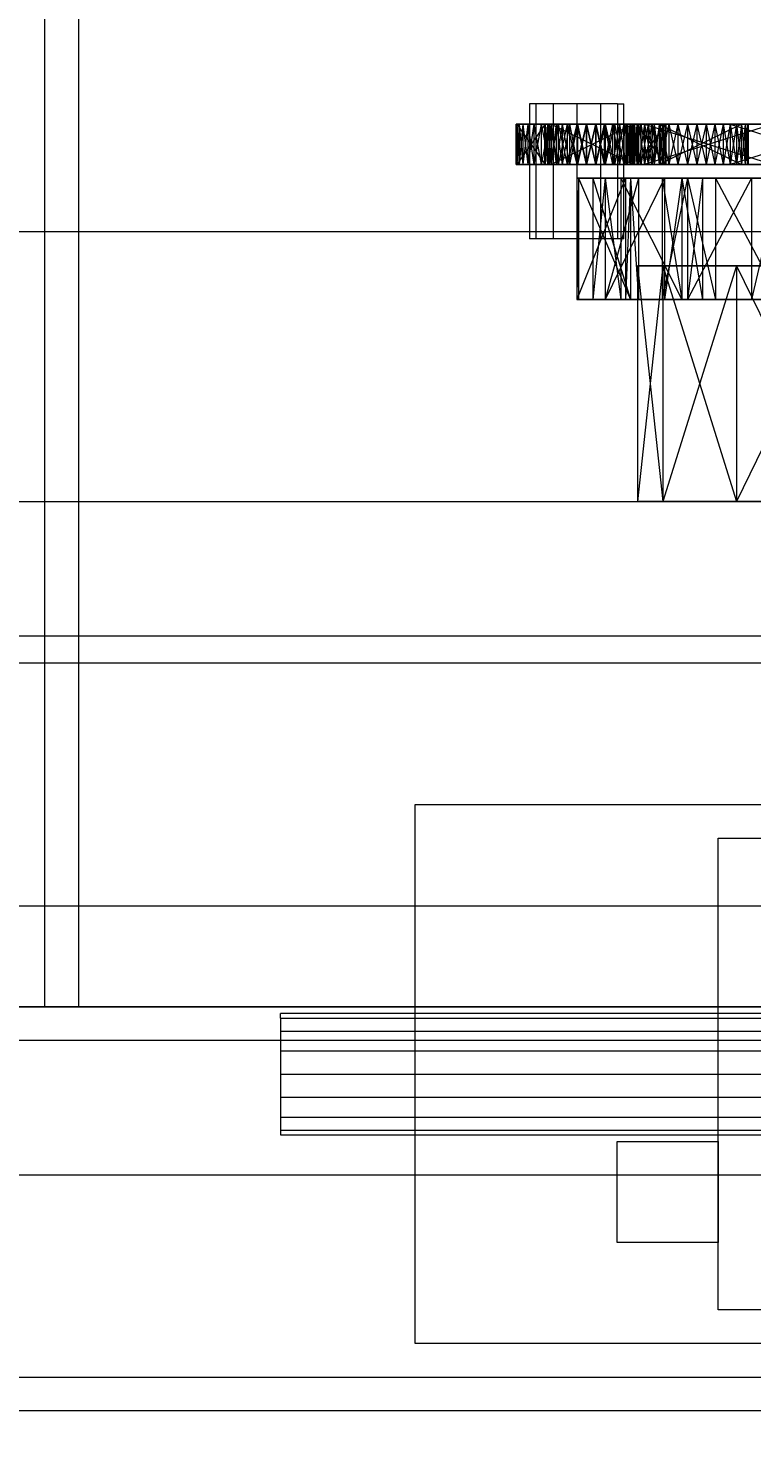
# Model space of a CAD drawing. Header units: millimetres. Extents: x -1970 to 59977, y -50268 to 6837.
# Drawn here: x 58221.8 to 58329.2, y -16740 to -16529.8 of the extents above; entities that cross this region are included whole.
import ezdxf

# ---------------------------------------------------------------- set-up
doc = ezdxf.new("R2010")
doc.units = ezdxf.units.MM
doc.layers.add('COTAS_P', color=1, linetype='Continuous', lineweight=0)
doc.layers.add('superior_secador', color=7, linetype='Continuous', lineweight=0)
doc.dimstyles.new('R19_100', dxfattribs={"dimtxt": 250, "dimasz": 150, "dimexe": 150, "dimexo": 80, "dimgap": 100, "dimtad": 1, "dimtih": 1, "dimtoh": 1, "dimdsep": 46, "dimcen": 0.09, "dimadec": 0, "dimazin": 0, "dimtfac": 1, "dimtdec": 4, "dimtofl": 0, "dimtmove": 0, "dimatfit": 3, "dimfxl": 1, "dimtolj": 1, "dimtzin": 0, "dimarcsym": 0})

# ---------------------------------------------------------------- blocks, each defined once
blk = doc.blocks.new('*D26')
at = {"layer": 'COTAS_P', "color": 0, "lineweight": -2, "transparency": 16777216}
for p, q in [((59159.25, -15400), (58189.25, -15400)), ((58339.25, -19600), (58339.25, -15550)), ((59159.25, -19750), (58189.25, -19750))]:
    blk.add_line(p, q, dxfattribs=at)
at = {"layer": 'COTAS_P', "color": 0, "transparency": 16777216}
for points in [[(58314.25, -15550), (58364.25, -15550), (58339.25, -15400)], [(58314.25, -19600), (58364.25, -19600), (58339.25, -19750)]]:
    blk.add_solid(points, dxfattribs=at)
at = {"layer": 'Defpoints', "color": 0, "transparency": 16777216}
for p in [(58339.25, -15400), (59239.25, -15400), (59239.25, -19750)]:
    blk.add_point(p, dxfattribs=at)

msp = doc.modelspace()

# ---------------------------------------------------------------- linework, layer by layer
at = {"layer": 'superior_secador'}
for p, q in [((58224.253, -16675), (58224.253, -15875)), ((58229.253, -15875), (58229.253, -16675)), ((58297.191, -16541), (58296.253, -16541)), ((58296.253, -16541), (58296.253, -16561)), ((58299.753, -16541), (58297.191, -16541)), ((58297.191, -16541), (58297.191, -16561)), ((58303.253, -16541), (58299.753, -16541)), ((58299.753, -16541), (58299.753, -16561)), ((58306.753, -16541), (58303.253, -16541)), ((58303.253, -16541), (58303.253, -16561)), ((58309.315, -16541), (58306.753, -16541)), ((58306.753, -16541), (58306.753, -16561)), ((58309.315, -16541), (58310.253, -16541)), ((58309.315, -16541), (58309.315, -16561)), ((58310.253, -16561), (58310.253, -16541)), ((58294.364, -16544), (58294.253, -16544)), ((58294.253, -16544), (58294.694, -16544)), ((58294.253, -16550), (58294.253, -16544)), ((58294.253, -16544), (58294.364, -16550)), ((58294.364, -16544), (58294.253, -16550)), ((58298.573, -16544), (58294.253, -16544)), ((58299.442, -16544), (58294.253, -16544)), ((58294.253, -16544), (58295.972, -16544)), ((58294.694, -16544), (58294.364, -16544)), ((58295.233, -16544), (58294.364, -16544)), ((58294.364, -16544), (58294.364, -16550)), ((58294.364, -16544), (58294.694, -16550)), ((58294.694, -16544), (58294.364, -16550)), ((58294.364, -16544), (58298.573, -16544)), ((58298.573, -16544), (58294.364, -16550)), ((58294.364, -16544), (58298.573, -16550)), ((58294.694, -16544), (58295.972, -16544)), ((58295.233, -16544), (58294.694, -16544)), ((58294.694, -16544), (58297.962, -16544)), ((58294.694, -16544), (58303.253, -16544)), ((58299.167, -16544), (58294.694, -16544)), ((58294.694, -16544), (58311.812, -16544)), ((58294.694, -16544), (58294.694, -16550)), ((58294.694, -16544), (58295.233, -16550)), ((58295.233, -16544), (58294.694, -16550)), ((58294.694, -16544), (58299.442, -16544)), ((58295.972, -16544), (58295.233, -16544)), ((58296.89, -16544), (58295.233, -16544)), ((58299.167, -16544), (58295.233, -16544)), ((58295.233, -16544), (58295.233, -16550)), ((58295.233, -16544), (58295.972, -16550)), ((58295.972, -16544), (58295.233, -16550)), ((58295.972, -16544), (58297.962, -16544)), ((58296.89, -16544), (58295.972, -16544)), ((58295.972, -16544), (58295.972, -16550)), ((58295.972, -16544), (58296.89, -16550)), ((58296.89, -16544), (58295.972, -16550)), ((58295.972, -16544), (58300.472, -16544)), ((58299.442, -16544), (58295.972, -16544)), ((58295.972, -16544), (58306.034, -16544)), ((58297.962, -16544), (58296.89, -16544)), ((58299.167, -16544), (58296.89, -16544)), ((58296.89, -16544), (58296.89, -16550)), ((58296.89, -16544), (58297.962, -16550)), ((58297.962, -16544), (58296.89, -16550)), ((58297.962, -16544), (58300.472, -16544)), ((58299.167, -16544), (58297.962, -16544)), ((58297.962, -16544), (58303.253, -16544)), ((58297.962, -16544), (58297.962, -16550)), ((58297.962, -16544), (58299.167, -16550)), ((58299.167, -16544), (58297.962, -16550)), ((58308.544, -16544), (58297.962, -16544)), ((58297.962, -16544), (58299.442, -16544)), ((58316.351, -16544), (58297.962, -16544)), ((58298.903, -16544), (58298.462, -16544)), ((58298.462, -16544), (58298.573, -16544)), ((58298.573, -16544), (58298.462, -16550)), ((58298.462, -16544), (58298.462, -16550)), ((58298.462, -16544), (58298.573, -16550)), ((58300.181, -16544), (58298.462, -16544)), ((58298.462, -16544), (58313.314, -16544)), ((58298.573, -16544), (58298.903, -16544)), ((58298.903, -16544), (58298.573, -16550)), ((58298.573, -16544), (58298.573, -16550)), ((58298.573, -16544), (58298.903, -16550)), ((58299.442, -16544), (58298.573, -16544)), ((58311.659, -16544), (58298.903, -16544)), ((58298.903, -16544), (58299.442, -16544)), ((58298.903, -16544), (58300.181, -16544)), ((58313.314, -16544), (58298.903, -16544)), ((58298.903, -16544), (58302.173, -16544)), ((58298.903, -16544), (58307.462, -16544)), ((58299.442, -16544), (58298.903, -16550)), ((58298.903, -16544), (58298.903, -16550)), ((58298.903, -16544), (58299.442, -16550)), ((58300.472, -16544), (58299.167, -16544)), ((58301.845, -16544), (58299.167, -16544)), ((58304.661, -16544), (58299.167, -16544)), ((58309.616, -16544), (58299.167, -16544)), ((58311.812, -16544), (58299.167, -16544)), ((58299.167, -16544), (58299.167, -16550)), ((58299.167, -16544), (58300.472, -16550)), ((58300.472, -16544), (58299.167, -16550)), ((58299.442, -16544), (58311.659, -16544)), ((58300.181, -16544), (58299.442, -16544)), ((58311.659, -16544), (58299.442, -16550)), ((58299.442, -16544), (58299.442, -16550)), ((58299.442, -16544), (58300.181, -16550)), ((58301.099, -16544), (58299.442, -16544)), ((58303.376, -16544), (58299.442, -16544)), ((58308.87, -16544), (58299.442, -16544)), ((58316.351, -16544), (58299.442, -16544)), ((58299.442, -16544), (58306.034, -16544)), ((58300.181, -16544), (58299.442, -16550)), ((58299.442, -16544), (58311.659, -16550)), ((58300.181, -16544), (58302.173, -16544)), ((58301.099, -16544), (58300.181, -16544)), ((58300.181, -16544), (58300.181, -16550)), ((58300.181, -16544), (58301.099, -16550)), ((58301.099, -16544), (58300.181, -16550)), ((58304.681, -16544), (58300.181, -16544)), ((58310.243, -16544), (58300.181, -16544)), ((58300.181, -16544), (58313.314, -16544)), ((58328.567, -16544), (58300.181, -16544)), ((58300.472, -16544), (58303.253, -16544)), ((58301.845, -16544), (58300.472, -16544)), ((58300.472, -16544), (58300.472, -16550)), ((58300.472, -16544), (58301.845, -16550)), ((58301.845, -16544), (58300.472, -16550)), ((58300.472, -16544), (58306.034, -16544)), ((58302.173, -16544), (58301.099, -16544)), ((58301.099, -16544), (58301.099, -16550)), ((58301.099, -16544), (58302.173, -16550)), ((58303.376, -16544), (58301.099, -16544)), ((58302.173, -16544), (58301.099, -16550)), ((58303.253, -16544), (58301.845, -16544)), ((58304.661, -16544), (58301.845, -16544)), ((58301.845, -16544), (58301.845, -16550)), ((58301.845, -16544), (58303.253, -16550)), ((58303.253, -16544), (58301.845, -16550)), ((58302.173, -16544), (58304.681, -16544)), ((58303.376, -16544), (58302.173, -16544)), ((58302.173, -16544), (58307.462, -16544)), ((58302.173, -16544), (58302.173, -16550)), ((58302.173, -16544), (58303.376, -16550)), ((58303.376, -16544), (58302.173, -16550)), ((58303.253, -16544), (58306.034, -16544)), ((58304.661, -16544), (58303.253, -16544)), ((58303.253, -16544), (58308.544, -16544)), ((58303.253, -16544), (58311.812, -16544)), ((58303.253, -16544), (58303.253, -16550)), ((58303.253, -16544), (58304.661, -16550)), ((58304.661, -16544), (58303.253, -16550)), ((58304.681, -16544), (58303.376, -16544)), ((58303.376, -16544), (58303.376, -16550)), ((58303.376, -16544), (58304.681, -16550)), ((58306.054, -16544), (58303.376, -16544)), ((58308.87, -16544), (58303.376, -16544)), ((58304.681, -16544), (58303.376, -16550)), ((58306.034, -16544), (58304.661, -16544)), ((58307.339, -16544), (58304.661, -16544)), ((58309.616, -16544), (58304.661, -16544)), ((58304.661, -16544), (58304.661, -16550)), ((58304.661, -16544), (58306.034, -16550)), ((58306.034, -16544), (58304.661, -16550)), ((58304.681, -16544), (58307.462, -16544)), ((58306.054, -16544), (58304.681, -16544)), ((58304.681, -16544), (58304.681, -16550)), ((58304.681, -16544), (58306.054, -16550)), ((58306.054, -16544), (58304.681, -16550)), ((58310.243, -16544), (58304.681, -16544)), ((58306.034, -16544), (58308.544, -16544)), ((58307.339, -16544), (58306.034, -16544)), ((58306.034, -16544), (58306.034, -16550)), ((58306.034, -16544), (58307.339, -16550)), ((58307.339, -16544), (58306.034, -16550)), ((58306.034, -16544), (58310.534, -16544)), ((58306.034, -16544), (58316.351, -16544)), ((58307.462, -16544), (58306.054, -16544)), ((58306.054, -16544), (58306.054, -16550)), ((58306.054, -16544), (58307.462, -16550)), ((58308.87, -16544), (58306.054, -16544)), ((58307.462, -16544), (58306.054, -16550)), ((58308.544, -16544), (58307.339, -16544)), ((58309.616, -16544), (58307.339, -16544)), ((58307.339, -16544), (58307.339, -16550)), ((58307.339, -16544), (58308.544, -16550)), ((58308.544, -16544), (58307.339, -16550)), ((58307.462, -16544), (58310.243, -16544)), ((58308.87, -16544), (58307.462, -16544)), ((58307.462, -16544), (58312.753, -16544)), ((58307.462, -16544), (58328.567, -16544)), ((58313.314, -16544), (58307.462, -16544)), ((58307.462, -16544), (58307.462, -16550)), ((58307.462, -16544), (58308.87, -16550)), ((58308.87, -16544), (58307.462, -16550)), ((58308.544, -16544), (58310.534, -16544)), ((58309.616, -16544), (58308.544, -16544)), ((58308.544, -16544), (58311.812, -16544)), ((58308.544, -16544), (58308.544, -16550)), ((58308.544, -16544), (58309.616, -16550)), ((58309.616, -16544), (58308.544, -16550)), ((58316.351, -16544), (58308.544, -16544)), ((58310.243, -16544), (58308.87, -16544)), ((58308.87, -16544), (58308.87, -16550)), ((58308.87, -16544), (58310.243, -16550)), ((58311.548, -16544), (58308.87, -16544)), ((58313.825, -16544), (58308.87, -16544)), ((58316.351, -16544), (58308.87, -16544)), ((58310.243, -16544), (58308.87, -16550)), ((58310.534, -16544), (58309.616, -16544)), ((58311.272, -16544), (58309.616, -16544)), ((58312.142, -16544), (58309.616, -16544)), ((58311.812, -16544), (58309.616, -16544)), ((58309.616, -16544), (58309.616, -16550)), ((58309.616, -16544), (58310.534, -16550)), ((58310.534, -16544), (58309.616, -16550)), ((58310.243, -16544), (58312.753, -16544)), ((58311.548, -16544), (58310.243, -16544)), ((58310.243, -16544), (58310.243, -16550)), ((58310.243, -16544), (58311.548, -16550)), ((58311.548, -16544), (58310.243, -16550)), ((58314.743, -16544), (58310.243, -16544)), ((58328.567, -16544), (58310.243, -16544)), ((58310.534, -16544), (58311.812, -16544)), ((58311.272, -16544), (58310.534, -16544)), ((58310.534, -16544), (58310.534, -16550)), ((58310.534, -16544), (58311.272, -16550)), ((58311.272, -16544), (58310.534, -16550)), ((58310.534, -16544), (58316.351, -16544)), ((58311.118, -16544), (58310.677, -16544)), ((58310.677, -16544), (58310.788, -16544)), ((58312.396, -16544), (58310.677, -16544)), ((58334.618, -16544), (58310.677, -16544)), ((58310.677, -16544), (58316.896, -16544)), ((58310.788, -16544), (58310.677, -16550)), ((58310.677, -16544), (58310.677, -16550)), ((58310.677, -16544), (58310.788, -16550)), ((58310.788, -16544), (58311.118, -16544)), ((58311.118, -16544), (58310.788, -16550)), ((58310.788, -16544), (58310.788, -16550)), ((58310.788, -16544), (58311.118, -16550)), ((58312.396, -16544), (58311.118, -16544)), ((58311.118, -16544), (58311.659, -16544)), ((58311.659, -16544), (58311.118, -16550)), ((58311.118, -16544), (58311.118, -16550)), ((58311.118, -16544), (58311.659, -16550)), ((58314.388, -16544), (58311.118, -16544)), ((58311.118, -16544), (58334.618, -16544)), ((58319.677, -16544), (58311.118, -16544)), ((58346.722, -16544), (58311.118, -16544)), ((58311.812, -16544), (58311.272, -16544)), ((58312.142, -16544), (58311.272, -16544)), ((58311.272, -16544), (58311.272, -16550)), ((58311.272, -16544), (58311.812, -16550)), ((58311.812, -16544), (58311.272, -16550)), ((58312.753, -16544), (58311.548, -16544)), ((58311.548, -16544), (58311.548, -16550)), ((58311.548, -16544), (58312.753, -16550)), ((58313.825, -16544), (58311.548, -16544)), ((58312.753, -16544), (58311.548, -16550)), ((58311.659, -16544), (58312.396, -16544)), ((58312.396, -16544), (58311.659, -16550)), ((58311.659, -16544), (58311.659, -16550)), ((58311.659, -16544), (58312.396, -16550)), ((58313.314, -16544), (58311.659, -16544)), ((58311.812, -16544), (58312.253, -16544)), ((58312.142, -16544), (58311.812, -16544)), ((58311.812, -16544), (58311.812, -16550)), ((58311.812, -16544), (58312.142, -16550)), ((58312.142, -16544), (58311.812, -16550)), ((58311.812, -16544), (58316.351, -16544)), ((58312.253, -16544), (58312.142, -16544)), ((58312.142, -16544), (58312.142, -16550)), ((58312.142, -16544), (58312.253, -16550)), ((58312.253, -16544), (58312.142, -16550)), ((58316.351, -16544), (58312.142, -16544)), ((58312.142, -16544), (58316.351, -16550)), ((58316.351, -16544), (58312.142, -16550)), ((58312.253, -16544), (58312.253, -16550)), ((58332.339, -16544), (58312.396, -16544)), ((58312.396, -16544), (58313.314, -16544)), ((58312.396, -16544), (58314.388, -16544)), ((58334.618, -16544), (58312.396, -16544)), ((58312.396, -16544), (58316.896, -16544)), ((58313.314, -16544), (58312.396, -16550)), ((58312.396, -16544), (58312.396, -16550)), ((58312.396, -16544), (58313.314, -16550)), ((58312.753, -16544), (58314.743, -16544)), ((58313.825, -16544), (58312.753, -16544)), ((58312.753, -16544), (58328.567, -16544)), ((58312.753, -16544), (58312.753, -16550)), ((58312.753, -16544), (58313.825, -16550)), ((58313.825, -16544), (58312.753, -16550)), ((58313.314, -16544), (58332.339, -16544)), ((58314.388, -16544), (58313.314, -16544)), ((58332.339, -16544), (58313.314, -16550)), ((58313.314, -16544), (58313.314, -16550)), ((58313.314, -16544), (58314.388, -16550)), ((58315.591, -16544), (58313.314, -16544)), ((58318.271, -16544), (58313.314, -16544)), ((58323.763, -16544), (58313.314, -16544)), ((58328.567, -16544), (58313.314, -16544)), ((58314.388, -16544), (58313.314, -16550)), ((58313.314, -16544), (58332.339, -16550)), ((58314.743, -16544), (58313.825, -16544)), ((58313.825, -16544), (58313.825, -16550)), ((58313.825, -16544), (58314.743, -16550)), ((58315.481, -16544), (58313.825, -16544)), ((58316.351, -16544), (58313.825, -16544)), ((58314.743, -16544), (58313.825, -16550)), ((58314.388, -16544), (58316.896, -16544)), ((58315.591, -16544), (58314.388, -16544)), ((58314.388, -16544), (58314.388, -16550)), ((58314.388, -16544), (58315.591, -16550)), ((58315.591, -16544), (58314.388, -16550)), ((58319.677, -16544), (58314.388, -16544)), ((58314.743, -16544), (58327.696, -16544)), ((58315.481, -16544), (58314.743, -16544)), ((58314.743, -16544), (58328.567, -16544)), ((58314.743, -16544), (58314.743, -16550)), ((58314.743, -16544), (58315.481, -16550)), ((58315.481, -16544), (58314.743, -16550)), ((58327.696, -16544), (58315.481, -16544)), ((58315.481, -16544), (58315.481, -16550)), ((58315.481, -16544), (58327.696, -16550)), ((58316.351, -16544), (58315.481, -16544)), ((58315.481, -16544), (58316.022, -16544)), ((58316.022, -16544), (58315.481, -16550)), ((58327.696, -16544), (58315.481, -16550)), ((58315.481, -16544), (58316.022, -16550)), ((58316.896, -16544), (58315.591, -16544)), ((58315.591, -16544), (58315.591, -16550)), ((58315.591, -16544), (58316.896, -16550)), ((58318.271, -16544), (58315.591, -16544)), ((58316.896, -16544), (58315.591, -16550)), ((58316.022, -16544), (58316.351, -16544)), ((58316.351, -16544), (58316.022, -16550)), ((58316.022, -16544), (58316.022, -16550)), ((58316.022, -16544), (58316.351, -16550)), ((58316.351, -16544), (58316.462, -16544)), ((58316.351, -16550), (58316.351, -16544)), ((58316.351, -16544), (58316.462, -16550)), ((58316.462, -16544), (58316.351, -16550)), ((58316.462, -16544), (58316.462, -16550)), ((58316.896, -16544), (58319.677, -16544)), ((58318.271, -16544), (58316.896, -16544)), ((58316.896, -16544), (58322.458, -16544)), ((58316.896, -16544), (58346.722, -16544)), ((58334.618, -16544), (58316.896, -16544)), ((58316.896, -16544), (58316.896, -16550)), ((58316.896, -16544), (58318.271, -16550)), ((58318.271, -16544), (58316.896, -16550)), ((58319.677, -16544), (58318.271, -16544)), ((58318.271, -16544), (58318.271, -16550)), ((58318.271, -16544), (58319.677, -16550)), ((58321.085, -16544), (58318.271, -16544)), ((58323.763, -16544), (58318.271, -16544)), ((58319.677, -16544), (58318.271, -16550)), ((58319.677, -16544), (58322.458, -16544)), ((58321.085, -16544), (58319.677, -16544)), ((58319.677, -16544), (58319.677, -16550)), ((58319.677, -16544), (58321.085, -16550)), ((58321.085, -16544), (58319.677, -16550)), ((58324.968, -16544), (58319.677, -16544)), ((58346.722, -16544), (58319.677, -16544)), ((58322.458, -16544), (58321.085, -16544)), ((58321.085, -16544), (58321.085, -16550)), ((58321.085, -16544), (58322.458, -16550)), ((58323.763, -16544), (58321.085, -16544)), ((58322.458, -16544), (58321.085, -16550)), ((58322.458, -16544), (58324.968, -16544)), ((58323.763, -16544), (58322.458, -16544)), ((58322.458, -16544), (58346.722, -16544)), ((58322.458, -16544), (58322.458, -16550)), ((58322.458, -16544), (58323.763, -16550)), ((58323.763, -16544), (58322.458, -16550)), ((58324.968, -16544), (58323.763, -16544)), ((58323.763, -16544), (58323.763, -16550)), ((58323.763, -16544), (58324.968, -16550)), ((58326.042, -16544), (58323.763, -16544)), ((58327.696, -16544), (58323.763, -16544)), ((58328.567, -16544), (58323.763, -16544)), ((58324.968, -16544), (58323.763, -16550)), ((58324.968, -16544), (58345.067, -16544)), ((58326.042, -16544), (58324.968, -16544)), ((58324.968, -16544), (58346.722, -16544)), ((58324.968, -16544), (58324.968, -16550)), ((58324.968, -16544), (58326.042, -16550)), ((58326.042, -16544), (58324.968, -16550)), ((58345.067, -16544), (58326.042, -16544)), ((58326.042, -16544), (58326.042, -16550)), ((58326.042, -16544), (58345.067, -16550)), ((58327.696, -16544), (58326.042, -16544)), ((58326.042, -16544), (58326.958, -16544)), ((58326.958, -16544), (58326.042, -16550)), ((58345.067, -16544), (58326.042, -16550)), ((58326.042, -16544), (58326.958, -16550)), ((58326.958, -16544), (58327.696, -16544)), ((58327.696, -16544), (58326.958, -16550)), ((58326.958, -16544), (58326.958, -16550)), ((58326.958, -16544), (58327.696, -16550)), ((58327.696, -16544), (58328.567, -16544)), ((58328.237, -16544), (58327.696, -16544)), ((58327.696, -16550), (58327.696, -16544)), ((58327.696, -16544), (58328.237, -16550)), ((58328.237, -16544), (58327.696, -16550)), ((58328.567, -16544), (58328.237, -16544)), ((58328.237, -16544), (58328.237, -16550)), ((58328.237, -16544), (58328.567, -16550)), ((58328.567, -16544), (58328.237, -16550)), ((58328.567, -16544), (58328.677, -16544)), ((58328.567, -16544), (58328.567, -16550)), ((58328.567, -16544), (58328.677, -16550)), ((58328.677, -16544), (58328.567, -16550)), ((58328.677, -16544), (58328.677, -16550)), ((58294.253, -16550), (58294.364, -16550)), ((58294.694, -16550), (58294.253, -16550)), ((58294.253, -16550), (58298.573, -16550)), ((58294.253, -16550), (58299.442, -16550)), ((58295.972, -16550), (58294.253, -16550)), ((58294.364, -16550), (58294.694, -16550)), ((58294.364, -16550), (58295.233, -16550)), ((58298.573, -16550), (58294.364, -16550)), ((58295.972, -16550), (58294.694, -16550)), ((58294.694, -16550), (58295.233, -16550)), ((58297.962, -16550), (58294.694, -16550)), ((58303.253, -16550), (58294.694, -16550)), ((58294.694, -16550), (58299.167, -16550)), ((58311.812, -16550), (58294.694, -16550)), ((58299.442, -16550), (58294.694, -16550)), ((58295.233, -16550), (58295.972, -16550)), ((58295.233, -16550), (58296.89, -16550)), ((58295.233, -16550), (58299.167, -16550)), ((58297.962, -16550), (58295.972, -16550)), ((58295.972, -16550), (58296.89, -16550)), ((58300.472, -16550), (58295.972, -16550)), ((58295.972, -16550), (58299.442, -16550)), ((58306.034, -16550), (58295.972, -16550)), ((58296.89, -16550), (58297.962, -16550)), ((58296.89, -16550), (58299.167, -16550)), ((58300.472, -16550), (58297.962, -16550)), ((58297.962, -16550), (58299.167, -16550)), ((58303.253, -16550), (58297.962, -16550)), ((58297.962, -16550), (58308.544, -16550)), ((58299.442, -16550), (58297.962, -16550)), ((58297.962, -16550), (58316.351, -16550)), ((58298.462, -16550), (58298.903, -16550)), ((58298.573, -16550), (58298.462, -16550)), ((58298.462, -16550), (58300.181, -16550)), ((58313.314, -16550), (58298.462, -16550)), ((58298.903, -16550), (58298.573, -16550)), ((58298.573, -16550), (58299.442, -16550)), ((58298.903, -16550), (58311.659, -16550)), ((58299.442, -16550), (58298.903, -16550)), ((58300.181, -16550), (58298.903, -16550)), ((58298.903, -16550), (58313.314, -16550)), ((58302.173, -16550), (58298.903, -16550)), ((58307.462, -16550), (58298.903, -16550)), ((58299.167, -16550), (58300.472, -16550)), ((58299.167, -16550), (58301.845, -16550)), ((58299.167, -16550), (58304.661, -16550)), ((58299.167, -16550), (58309.616, -16550)), ((58299.167, -16550), (58311.812, -16550)), ((58311.659, -16550), (58299.442, -16550)), ((58299.442, -16550), (58300.181, -16550)), ((58299.442, -16550), (58301.099, -16550)), ((58299.442, -16550), (58303.376, -16550)), ((58299.442, -16550), (58308.87, -16550)), ((58299.442, -16550), (58316.351, -16550)), ((58306.034, -16550), (58299.442, -16550)), ((58302.173, -16550), (58300.181, -16550)), ((58300.181, -16550), (58301.099, -16550)), ((58300.181, -16550), (58304.681, -16550)), ((58300.181, -16550), (58310.243, -16550)), ((58313.314, -16550), (58300.181, -16550)), ((58300.181, -16550), (58328.567, -16550)), ((58303.253, -16550), (58300.472, -16550)), ((58300.472, -16550), (58301.845, -16550)), ((58306.034, -16550), (58300.472, -16550)), ((58301.099, -16550), (58302.173, -16550)), ((58301.099, -16550), (58303.376, -16550)), ((58301.845, -16550), (58303.253, -16550)), ((58301.845, -16550), (58304.661, -16550)), ((58304.681, -16550), (58302.173, -16550)), ((58302.173, -16550), (58303.376, -16550)), ((58307.462, -16550), (58302.173, -16550)), ((58306.034, -16550), (58303.253, -16550)), ((58303.253, -16550), (58304.661, -16550)), ((58308.544, -16550), (58303.253, -16550)), ((58311.812, -16550), (58303.253, -16550)), ((58303.376, -16550), (58304.681, -16550)), ((58303.376, -16550), (58306.054, -16550)), ((58303.376, -16550), (58308.87, -16550)), ((58304.661, -16550), (58306.034, -16550)), ((58304.661, -16550), (58307.339, -16550)), ((58304.661, -16550), (58309.616, -16550)), ((58307.462, -16550), (58304.681, -16550)), ((58304.681, -16550), (58306.054, -16550)), ((58304.681, -16550), (58310.243, -16550)), ((58308.544, -16550), (58306.034, -16550)), ((58306.034, -16550), (58307.339, -16550)), ((58310.534, -16550), (58306.034, -16550)), ((58316.351, -16550), (58306.034, -16550)), ((58306.054, -16550), (58307.462, -16550)), ((58306.054, -16550), (58308.87, -16550)), ((58307.339, -16550), (58308.544, -16550)), ((58307.339, -16550), (58309.616, -16550)), ((58310.243, -16550), (58307.462, -16550)), ((58307.462, -16550), (58308.87, -16550)), ((58312.753, -16550), (58307.462, -16550)), ((58328.567, -16550), (58307.462, -16550)), ((58307.462, -16550), (58313.314, -16550)), ((58310.534, -16550), (58308.544, -16550)), ((58308.544, -16550), (58309.616, -16550)), ((58311.812, -16550), (58308.544, -16550)), ((58308.544, -16550), (58316.351, -16550)), ((58308.87, -16550), (58310.243, -16550)), ((58308.87, -16550), (58311.548, -16550)), ((58308.87, -16550), (58313.825, -16550)), ((58308.87, -16550), (58316.351, -16550)), ((58309.616, -16550), (58310.534, -16550)), ((58309.616, -16550), (58311.272, -16550)), ((58309.616, -16550), (58312.142, -16550)), ((58309.616, -16550), (58311.812, -16550)), ((58312.753, -16550), (58310.243, -16550)), ((58310.243, -16550), (58311.548, -16550)), ((58310.243, -16550), (58314.743, -16550)), ((58310.243, -16550), (58328.567, -16550)), ((58311.812, -16550), (58310.534, -16550)), ((58310.534, -16550), (58311.272, -16550)), ((58316.351, -16550), (58310.534, -16550)), ((58310.677, -16550), (58311.118, -16550)), ((58310.788, -16550), (58310.677, -16550)), ((58310.677, -16550), (58312.396, -16550)), ((58310.677, -16550), (58334.618, -16550)), ((58316.896, -16550), (58310.677, -16550)), ((58311.118, -16550), (58310.788, -16550)), ((58311.118, -16550), (58312.396, -16550)), ((58311.659, -16550), (58311.118, -16550)), ((58311.118, -16550), (58314.388, -16550)), ((58334.618, -16550), (58311.118, -16550)), ((58311.118, -16550), (58319.677, -16550)), ((58311.118, -16550), (58346.722, -16550)), ((58311.272, -16550), (58311.812, -16550)), ((58311.272, -16550), (58312.142, -16550)), ((58311.548, -16550), (58312.753, -16550)), ((58311.548, -16550), (58313.825, -16550)), ((58312.396, -16550), (58311.659, -16550)), ((58311.659, -16550), (58313.314, -16550)), ((58312.253, -16550), (58311.812, -16550)), ((58311.812, -16550), (58312.142, -16550)), ((58316.351, -16550), (58311.812, -16550)), ((58312.142, -16550), (58312.253, -16550)), ((58312.142, -16550), (58316.351, -16550)), ((58312.396, -16550), (58332.339, -16550)), ((58313.314, -16550), (58312.396, -16550)), ((58314.388, -16550), (58312.396, -16550)), ((58312.396, -16550), (58334.618, -16550)), ((58316.896, -16550), (58312.396, -16550)), ((58314.743, -16550), (58312.753, -16550)), ((58312.753, -16550), (58313.825, -16550)), ((58328.567, -16550), (58312.753, -16550)), ((58332.339, -16550), (58313.314, -16550)), ((58313.314, -16550), (58314.388, -16550)), ((58313.314, -16550), (58315.591, -16550)), ((58313.314, -16550), (58318.271, -16550)), ((58313.314, -16550), (58323.763, -16550)), ((58313.314, -16550), (58328.567, -16550)), ((58313.825, -16550), (58314.743, -16550)), ((58313.825, -16550), (58315.481, -16550)), ((58313.825, -16550), (58316.351, -16550)), ((58316.896, -16550), (58314.388, -16550)), ((58314.388, -16550), (58315.591, -16550)), ((58314.388, -16550), (58319.677, -16550)), ((58327.696, -16550), (58314.743, -16550)), ((58314.743, -16550), (58315.481, -16550)), ((58328.567, -16550), (58314.743, -16550)), ((58315.481, -16550), (58327.696, -16550)), ((58315.481, -16550), (58316.351, -16550)), ((58316.022, -16550), (58315.481, -16550)), ((58315.591, -16550), (58316.896, -16550)), ((58315.591, -16550), (58318.271, -16550)), ((58316.351, -16550), (58316.022, -16550)), ((58316.351, -16550), (58316.462, -16550)), ((58319.677, -16550), (58316.896, -16550)), ((58316.896, -16550), (58318.271, -16550)), ((58322.458, -16550), (58316.896, -16550)), ((58346.722, -16550), (58316.896, -16550)), ((58316.896, -16550), (58334.618, -16550)), ((58318.271, -16550), (58319.677, -16550)), ((58318.271, -16550), (58321.085, -16550)), ((58318.271, -16550), (58323.763, -16550)), ((58322.458, -16550), (58319.677, -16550)), ((58319.677, -16550), (58321.085, -16550)), ((58319.677, -16550), (58324.968, -16550)), ((58319.677, -16550), (58346.722, -16550)), ((58321.085, -16550), (58322.458, -16550)), ((58321.085, -16550), (58323.763, -16550)), ((58324.968, -16550), (58322.458, -16550)), ((58322.458, -16550), (58323.763, -16550)), ((58346.722, -16550), (58322.458, -16550)), ((58323.763, -16550), (58324.968, -16550)), ((58323.763, -16550), (58326.042, -16550)), ((58323.763, -16550), (58327.696, -16550)), ((58323.763, -16550), (58328.567, -16550)), ((58345.067, -16550), (58324.968, -16550)), ((58324.968, -16550), (58326.042, -16550)), ((58346.722, -16550), (58324.968, -16550)), ((58326.042, -16550), (58345.067, -16550)), ((58326.042, -16550), (58327.696, -16550)), ((58326.958, -16550), (58326.042, -16550)), ((58327.696, -16550), (58326.958, -16550)), ((58328.567, -16550), (58327.696, -16550)), ((58327.696, -16550), (58328.237, -16550)), ((58328.237, -16550), (58328.567, -16550)), ((58328.567, -16550), (58328.677, -16550)), ((58303.519, -16552), (58303.253, -16552)), ((58303.253, -16552), (58310.497, -16552)), ((58310.497, -16552), (58303.253, -16570)), ((58303.253, -16552), (58303.253, -16570)), ((58303.253, -16552), (58303.519, -16570)), ((58310.497, -16552), (58303.519, -16552)), ((58311.226, -16552), (58303.519, -16552)), ((58303.519, -16552), (58303.519, -16570)), ((58303.519, -16552), (58311.226, -16570)), ((58316.267, -16552), (58305.63, -16552)), ((58305.63, -16552), (58307.462, -16552)), ((58311.226, -16552), (58305.63, -16552)), ((58307.462, -16552), (58305.63, -16570)), ((58305.63, -16552), (58305.63, -16570)), ((58305.63, -16552), (58311.226, -16570)), ((58307.462, -16552), (58316.267, -16552)), ((58309.8, -16552), (58307.462, -16552)), ((58307.462, -16552), (58312.437, -16552)), ((58316.267, -16552), (58307.462, -16570)), ((58307.462, -16552), (58307.462, -16570)), ((58312.437, -16552), (58307.462, -16570)), ((58307.462, -16552), (58309.8, -16570)), ((58312.437, -16552), (58309.8, -16552)), ((58318.864, -16552), (58309.8, -16552)), ((58309.8, -16552), (58309.8, -16570)), ((58309.8, -16552), (58318.864, -16570)), ((58310.497, -16552), (58311.226, -16552)), ((58311.226, -16552), (58310.497, -16570)), ((58310.497, -16552), (58310.497, -16570)), ((58316.267, -16552), (58311.226, -16552)), ((58318.864, -16552), (58311.226, -16552)), ((58312.437, -16552), (58311.226, -16552)), ((58333.392, -16552), (58311.226, -16552)), ((58311.226, -16552), (58311.226, -16570)), ((58311.226, -16552), (58312.437, -16570)), ((58312.437, -16552), (58318.864, -16552)), ((58312.437, -16552), (58312.437, -16570)), ((58329.181, -16552), (58315.927, -16552)), ((58315.927, -16552), (58319.677, -16552)), ((58318.864, -16552), (58315.927, -16552)), ((58319.677, -16552), (58315.927, -16570)), ((58315.927, -16552), (58315.927, -16570)), ((58315.927, -16552), (58318.864, -16570)), ((58316.267, -16552), (58318.864, -16552)), ((58318.864, -16552), (58316.267, -16570)), ((58316.267, -16552), (58316.267, -16570)), ((58329.181, -16552), (58318.864, -16552)), ((58333.392, -16552), (58318.864, -16552)), ((58321.894, -16552), (58318.864, -16552)), ((58318.864, -16552), (58353.388, -16552)), ((58318.864, -16552), (58401.61, -16552)), ((58318.864, -16552), (58318.864, -16570)), ((58318.864, -16552), (58321.894, -16570)), ((58319.677, -16552), (58329.181, -16552)), ((58323.858, -16552), (58319.677, -16552)), ((58319.677, -16552), (58321.894, -16552)), ((58329.181, -16552), (58319.677, -16570)), ((58319.677, -16552), (58319.677, -16570)), ((58321.894, -16552), (58319.677, -16570)), ((58319.677, -16552), (58323.858, -16570)), ((58321.894, -16552), (58323.858, -16552)), ((58321.894, -16552), (58333.392, -16552)), ((58321.894, -16552), (58321.894, -16570)), ((58333.392, -16552), (58323.858, -16552)), ((58323.858, -16552), (58323.858, -16570)), ((58323.858, -16552), (58333.392, -16570)), ((58329.181, -16552), (58333.392, -16552)), ((58333.392, -16552), (58329.181, -16570)), ((58329.181, -16552), (58329.181, -16570)), ((58579.253, -16560), (58199.253, -16560)), ((58297.191, -16561), (58296.253, -16561)), ((58299.753, -16561), (58297.191, -16561)), ((58303.253, -16561), (58299.753, -16561)), ((58306.753, -16561), (58303.253, -16561)), ((58309.315, -16561), (58306.753, -16561)), ((58310.253, -16561), (58309.315, -16561)), ((58312.253, -16565), (58350.259, -16565)), ((58348.253, -16565), (58312.253, -16565)), ((58312.253, -16565), (58326.958, -16565)), ((58316.022, -16565), (58312.253, -16565)), ((58312.253, -16565), (58356.083, -16565)), ((58312.253, -16565), (58365.458, -16565)), ((58312.253, -16565), (58365.153, -16565)), ((58316.022, -16565), (58312.253, -16600)), ((58312.253, -16565), (58312.253, -16600)), ((58312.253, -16565), (58316.022, -16600)), ((58326.958, -16565), (58316.022, -16565)), ((58326.958, -16565), (58316.022, -16600)), ((58316.022, -16565), (58316.022, -16600)), ((58316.022, -16565), (58326.958, -16600)), ((58326.958, -16565), (58365.458, -16565)), ((58343.993, -16565), (58326.958, -16565)), ((58343.993, -16565), (58326.958, -16600)), ((58326.958, -16565), (58326.958, -16600)), ((58326.958, -16565), (58343.993, -16600)), ((58310.497, -16570), (58303.253, -16570)), ((58303.253, -16570), (58303.519, -16570)), ((58303.519, -16570), (58310.497, -16570)), ((58303.519, -16570), (58311.226, -16570)), ((58305.63, -16570), (58316.267, -16570)), ((58307.462, -16570), (58305.63, -16570)), ((58305.63, -16570), (58311.226, -16570)), ((58316.267, -16570), (58307.462, -16570)), ((58312.437, -16570), (58307.462, -16570)), ((58307.462, -16570), (58309.8, -16570)), ((58309.8, -16570), (58312.437, -16570)), ((58309.8, -16570), (58318.864, -16570)), ((58311.226, -16570), (58310.497, -16570)), ((58311.226, -16570), (58316.267, -16570)), ((58311.226, -16570), (58318.864, -16570)), ((58311.226, -16570), (58312.437, -16570)), ((58311.226, -16570), (58333.392, -16570)), ((58318.864, -16570), (58312.437, -16570)), ((58315.927, -16570), (58329.181, -16570)), ((58319.677, -16570), (58315.927, -16570)), ((58315.927, -16570), (58318.864, -16570)), ((58318.864, -16570), (58316.267, -16570)), ((58318.864, -16570), (58329.181, -16570)), ((58318.864, -16570), (58333.392, -16570)), ((58318.864, -16570), (58321.894, -16570)), ((58353.388, -16570), (58318.864, -16570)), ((58401.61, -16570), (58318.864, -16570)), ((58329.181, -16570), (58319.677, -16570)), ((58321.894, -16570), (58319.677, -16570)), ((58319.677, -16570), (58323.858, -16570)), ((58323.858, -16570), (58321.894, -16570)), ((58333.392, -16570), (58321.894, -16570)), ((58323.858, -16570), (58333.392, -16570)), ((58333.392, -16570), (58329.181, -16570)), ((38839.253, -16600), (58839.253, -16600)), ((57589.253, -16600), (58589.253, -16600)), ((57839.253, -16600), (58839.253, -16600)), ((58350.259, -16600), (58312.253, -16600)), ((58312.253, -16600), (58348.253, -16600)), ((58326.958, -16600), (58312.253, -16600)), ((58312.253, -16600), (58316.022, -16600)), ((58356.083, -16600), (58312.253, -16600)), ((58365.458, -16600), (58312.253, -16600)), ((58365.153, -16600), (58312.253, -16600)), ((58316.022, -16600), (58326.958, -16600)), ((58365.458, -16600), (58326.958, -16600)), ((58326.958, -16600), (58343.993, -16600)), ((58839.253, -16620), (38839.253, -16620)), ((58839.253, -16624), (38839.253, -16624)), ((58279.253, -16725), (58279.253, -16645)), ((58279.253, -16645), (58509.253, -16645)), ((58324.253, -16720), (58324.253, -16650)), ((58324.253, -16650), (58454.253, -16650)), ((39189.253, -16660), (58489.253, -16660)), ((38839.253, -16675), (58839.253, -16675)), ((58839.253, -16675), (57839.253, -16675)), ((58554.253, -16675), (58224.253, -16675)), ((58229.253, -16675), (58224.253, -16675)), ((58259.253, -16676.685), (58259.253, -16676)), ((58509.253, -16676), (58259.253, -16676)), ((58259.253, -16676.685), (58259.253, -16678.636)), ((58259.253, -16676.685), (58509.253, -16676.685)), ((58259.253, -16678.636), (58259.253, -16681.556)), ((58259.253, -16678.636), (58509.253, -16678.636)), ((58839.253, -16680), (38839.253, -16680)), ((58259.253, -16681.556), (58259.253, -16685)), ((58259.253, -16681.556), (58509.253, -16681.556)), ((58259.253, -16685), (58259.253, -16688.444)), ((58259.253, -16685), (58509.253, -16685)), ((58259.253, -16688.444), (58259.253, -16691.364)), ((58259.253, -16688.444), (58509.253, -16688.444)), ((58259.253, -16691.364), (58259.253, -16693.315)), ((58259.253, -16691.364), (58509.253, -16691.364)), ((58259.253, -16693.315), (58259.253, -16694)), ((58259.253, -16693.315), (58509.253, -16693.315)), ((58259.253, -16694), (58509.253, -16694)), ((58309.253, -16710), (58309.253, -16695)), ((58309.253, -16695), (58324.253, -16695)), ((58324.253, -16695), (58324.253, -16710)), ((58489.253, -16700), (39189.253, -16700)), ((58324.253, -16710), (58309.253, -16710)), ((58454.253, -16720), (58324.253, -16720)), ((58509.253, -16725), (58279.253, -16725)), ((38839.253, -16730), (58839.253, -16730)), ((58839.253, -16735), (38839.253, -16735))]:
    msp.add_line(p, q, dxfattribs=at)

# ---------------------------------------------------------------- dimensions: what is measured, and where the dimension line sits
at = {"layer": 'COTAS_P'}
dim = msp.add_aligned_dim(p1=(59239.253, -19750), p2=(59239.253, -15400), distance=900, text='<> P', dimstyle='R19_100', dxfattribs=at)
dim.commit()
dim.dimension.update_dxf_attribs({"geometry": '*D26', "text_midpoint": (58339.253, -17575)})

doc.saveas('drawing.dxf')
